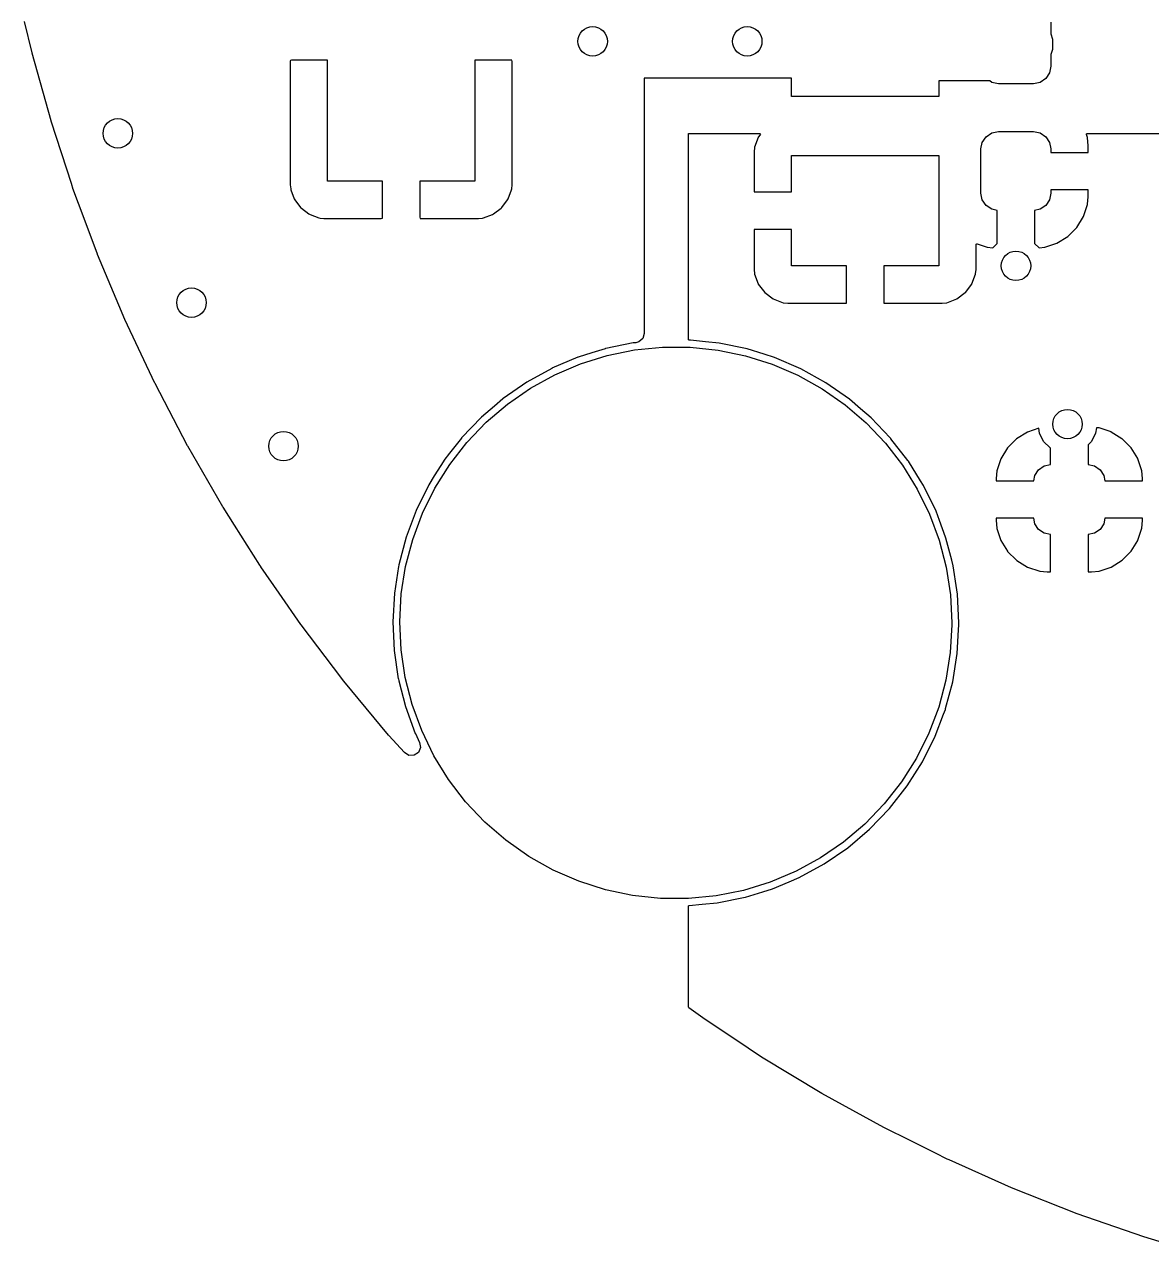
# Model space of a CAD drawing. Extents: x 115.8 to 161.6, y -138.1 to -92.4.
# Drawn here: x 116.38 to 131.69, y -137.32 to -120.57 of the extents above; entities that cross this region are included whole.
import ezdxf

# ---------------------------------------------------------------- set-up
doc = ezdxf.new("R2010")
doc.units = 0
doc.layers.add('BLACK', color=7, linetype='CONTINUOUS')

msp = doc.modelspace()

# ---------------------------------------------------------------- linework, layer by layer
at = {"layer": 'BLACK', "linetype": 'CONTINUOUS'}
for p, q in [((116.484, -120.957), (116.384, -120.528)), ((130.325, -120.537), (130.325, -120.698)), ((130.325, -120.698), (130.345, -120.77)), ((130.345, -120.911), (130.325, -120.977)), ((130.345, -120.77), (130.345, -120.911)), ((116.486, -120.962), (116.484, -120.957)), ((116.742, -121.881), (116.486, -120.962)), ((119.994, -121.06), (119.992, -121.068)), ((119.992, -121.068), (119.992, -122.745)), ((119.995, -121.058), (119.994, -121.06)), ((120.01, -121.054), (119.995, -121.058)), ((120.5, -121.054), (120.01, -121.054)), ((120.5, -122.7), (120.5, -121.054)), ((122.994, -121.054), (122.5, -121.054)), ((122.5, -121.054), (122.5, -122.7)), ((123.002, -121.056), (122.994, -121.054)), ((123.004, -121.057), (123.002, -121.056)), ((123.008, -121.072), (123.004, -121.057)), ((123.008, -122.745), (123.008, -121.072)), ((130.325, -120.977), (130.325, -121.137)), ((130.307, -121.228), (130.255, -121.305)), ((130.325, -121.137), (130.307, -121.228)), ((126.8, -121.3), (124.8, -121.3)), ((124.8, -121.3), (124.8, -124.769)), ((126.8, -121.55), (126.8, -121.3)), ((129.493, -121.337), (128.8, -121.337)), ((128.8, -121.337), (128.8, -121.55)), ((129.522, -121.357), (129.493, -121.337)), ((129.612, -121.375), (129.522, -121.357)), ((130.088, -121.375), (129.612, -121.375)), ((130.178, -121.357), (130.088, -121.375)), ((130.255, -121.305), (130.178, -121.357)), ((128.8, -121.55), (126.8, -121.55)), ((116.744, -121.886), (116.742, -121.881)), ((117.023, -122.745), (116.744, -121.886)), ((125.4, -122.062), (125.403, -122.053)), ((125.4, -124.848), (125.4, -122.062)), ((125.403, -122.053), (125.412, -122.05)), ((125.412, -122.05), (126.367, -122.05)), ((126.376, -122.069), (126.35, -122.103)), ((126.367, -122.05), (126.375, -122.053)), ((126.375, -122.053), (126.378, -122.062)), ((126.378, -122.062), (126.376, -122.069)), ((129.445, -122.095), (129.522, -122.043)), ((129.522, -122.043), (129.612, -122.025)), ((129.612, -122.025), (130.088, -122.025)), ((130.088, -122.025), (130.178, -122.043)), ((130.178, -122.043), (130.255, -122.095)), ((130.808, -122.056), (130.815, -122.051)), ((130.808, -122.065), (130.808, -122.056)), ((130.822, -122.108), (130.808, -122.065)), ((130.815, -122.051), (130.819, -122.05)), ((130.819, -122.05), (132.623, -122.05)), ((126.299, -122.241), (126.292, -122.302)), ((126.35, -122.104), (126.299, -122.239)), ((126.299, -122.239), (126.299, -122.241)), ((126.35, -122.103), (126.35, -122.104)), ((129.375, -122.262), (129.393, -122.172)), ((129.393, -122.172), (129.445, -122.095)), ((130.255, -122.095), (130.307, -122.172)), ((130.307, -122.172), (130.325, -122.262)), ((130.822, -122.11), (130.822, -122.108)), ((130.833, -122.213), (130.822, -122.11)), ((130.833, -122.306), (130.833, -122.213)), ((130.833, -122.213), (130.833, -122.213)), ((126.292, -122.302), (126.292, -122.302)), ((126.292, -122.302), (126.292, -122.844)), ((126.8, -122.846), (126.8, -122.35)), ((126.8, -122.35), (128.8, -122.35)), ((128.8, -122.35), (128.8, -123.85)), ((129.375, -122.862), (129.375, -122.262)), ((130.325, -122.262), (130.325, -122.308)), ((130.325, -122.308), (130.831, -122.308)), ((130.831, -122.308), (130.832, -122.308)), ((130.832, -122.308), (130.833, -122.306)), ((117.025, -122.751), (117.023, -122.745)), ((117.038, -122.793), (117.025, -122.751)), ((119.992, -122.745), (119.992, -122.751)), ((119.992, -122.751), (119.998, -122.802)), ((121.246, -122.7), (120.5, -122.7)), ((121.246, -123.194), (121.246, -122.7)), ((122.5, -122.7), (121.754, -122.7)), ((121.754, -122.7), (121.754, -123.19)), ((123.002, -122.802), (123.008, -122.751)), ((123.008, -122.751), (123.008, -122.745)), ((117.04, -122.798), (117.038, -122.793)), ((117.192, -123.206), (117.04, -122.798)), ((119.998, -122.802), (120.002, -122.818)), ((120.002, -122.818), (120.047, -122.938)), ((122.953, -122.938), (122.998, -122.818)), ((122.998, -122.818), (123.002, -122.802)), ((126.292, -122.844), (126.293, -122.845)), ((126.293, -122.845), (126.294, -122.846)), ((126.294, -122.846), (126.8, -122.846)), ((129.393, -122.953), (129.375, -122.862)), ((130.325, -122.862), (130.307, -122.953)), ((130.325, -122.816), (130.325, -122.862)), ((130.831, -122.816), (130.325, -122.816)), ((130.823, -123.014), (130.833, -122.912)), ((130.832, -122.817), (130.831, -122.816)), ((130.833, -122.819), (130.832, -122.817)), ((130.833, -122.912), (130.833, -122.819)), ((130.833, -122.912), (130.833, -122.912)), ((120.047, -122.938), (120.055, -122.954)), ((120.055, -122.954), (120.132, -123.056)), ((120.132, -123.056), (120.144, -123.068)), ((120.144, -123.068), (120.246, -123.145)), ((122.754, -123.145), (122.856, -123.068)), ((122.856, -123.068), (122.868, -123.056)), ((122.868, -123.056), (122.945, -122.954)), ((122.945, -122.954), (122.953, -122.938)), ((129.445, -123.03), (129.393, -122.953)), ((129.522, -123.082), (129.445, -123.03)), ((129.596, -123.097), (129.522, -123.082)), ((129.596, -123.545), (129.596, -123.097)), ((130.178, -123.082), (130.104, -123.097)), ((130.104, -123.097), (130.104, -123.545)), ((130.255, -123.03), (130.178, -123.082)), ((130.307, -122.953), (130.255, -123.03)), ((130.768, -123.179), (130.822, -123.015)), ((130.822, -123.015), (130.823, -123.014)), ((117.373, -123.692), (117.192, -123.206)), ((120.246, -123.145), (120.262, -123.153)), ((120.262, -123.153), (120.382, -123.198)), ((120.382, -123.198), (120.398, -123.202)), ((120.398, -123.202), (120.449, -123.208)), ((120.449, -123.208), (120.455, -123.208)), ((120.455, -123.208), (121.228, -123.208)), ((121.228, -123.208), (121.243, -123.204)), ((121.243, -123.204), (121.244, -123.202)), ((121.244, -123.202), (121.246, -123.194)), ((121.754, -123.19), (121.758, -123.205)), ((121.758, -123.205), (121.76, -123.206)), ((121.76, -123.206), (121.768, -123.208)), ((121.768, -123.208), (122.545, -123.208)), ((122.545, -123.208), (122.551, -123.208)), ((122.551, -123.208), (122.602, -123.202)), ((122.602, -123.202), (122.618, -123.198)), ((122.618, -123.198), (122.738, -123.153)), ((122.738, -123.153), (122.754, -123.145)), ((130.677, -123.327), (130.767, -123.18)), ((130.767, -123.18), (130.768, -123.179)), ((126.293, -123.355), (126.292, -123.356)), ((126.292, -123.356), (126.292, -123.898)), ((126.294, -123.354), (126.293, -123.355)), ((126.8, -123.354), (126.294, -123.354)), ((126.8, -123.85), (126.8, -123.354)), ((130.554, -123.45), (130.676, -123.328)), ((130.676, -123.328), (130.677, -123.327)), ((129.308, -123.563), (129.311, -123.555)), ((129.308, -123.898), (129.308, -123.563)), ((129.311, -123.555), (129.32, -123.551)), ((129.32, -123.551), (129.323, -123.552)), ((129.323, -123.552), (129.46, -123.597)), ((129.46, -123.597), (129.461, -123.598)), ((129.461, -123.598), (129.536, -123.605)), ((129.536, -123.605), (129.596, -123.545)), ((130.104, -123.545), (130.164, -123.605)), ((130.164, -123.605), (130.24, -123.597)), ((130.24, -123.597), (130.242, -123.597)), ((130.242, -123.597), (130.405, -123.542)), ((130.405, -123.542), (130.406, -123.542)), ((130.406, -123.542), (130.553, -123.451)), ((130.553, -123.451), (130.554, -123.45)), ((117.375, -123.697), (117.373, -123.692)), ((117.664, -124.386), (117.375, -123.697)), ((126.292, -123.898), (126.292, -123.898)), ((126.292, -123.898), (126.299, -123.959)), ((127.546, -123.85), (126.8, -123.85)), ((127.546, -124.356), (127.546, -123.85)), ((128.8, -123.85), (128.054, -123.85)), ((128.054, -123.85), (128.054, -124.356)), ((129.301, -123.959), (129.308, -123.898)), ((129.308, -123.898), (129.308, -123.898)), ((126.299, -123.959), (126.299, -123.961)), ((126.299, -123.961), (126.35, -124.096)), ((126.35, -124.096), (126.35, -124.097)), ((126.35, -124.097), (126.437, -124.212)), ((129.163, -124.212), (129.25, -124.097)), ((129.25, -124.096), (129.301, -123.961)), ((129.25, -124.097), (129.25, -124.096)), ((129.301, -123.961), (129.301, -123.959)), ((126.437, -124.212), (126.438, -124.213)), ((126.438, -124.213), (126.553, -124.3)), ((129.047, -124.3), (129.162, -124.213)), ((129.162, -124.213), (129.163, -124.212)), ((117.744, -124.577), (117.664, -124.386)), ((126.553, -124.3), (126.554, -124.3)), ((126.554, -124.3), (126.689, -124.351)), ((126.689, -124.351), (126.691, -124.351)), ((126.691, -124.351), (126.752, -124.358)), ((126.752, -124.358), (126.752, -124.358)), ((126.752, -124.358), (127.544, -124.358)), ((127.544, -124.358), (127.545, -124.357)), ((127.545, -124.357), (127.546, -124.356)), ((128.054, -124.356), (128.055, -124.357)), ((128.055, -124.357), (128.056, -124.358)), ((128.056, -124.358), (128.848, -124.358)), ((128.848, -124.358), (128.909, -124.351)), ((128.848, -124.358), (128.848, -124.358)), ((128.909, -124.351), (128.911, -124.351)), ((128.911, -124.351), (129.046, -124.3)), ((129.046, -124.3), (129.047, -124.3)), ((117.746, -124.581), (117.744, -124.577)), ((118.152, -125.444), (117.746, -124.581)), ((124.8, -124.769), (124.78, -124.837)), ((124.652, -124.898), (124.277, -124.975)), ((124.655, -124.898), (124.652, -124.898)), ((124.652, -124.898), (124.652, -124.898)), ((124.687, -124.895), (124.655, -124.898)), ((124.726, -124.884), (124.687, -124.895)), ((124.78, -124.837), (124.726, -124.884)), ((125.403, -124.856), (125.4, -124.848)), ((125.412, -124.86), (125.403, -124.856)), ((125.414, -124.86), (125.412, -124.86)), ((125.431, -124.86), (125.414, -124.86)), ((125.632, -124.881), (125.431, -124.86)), ((125.431, -124.86), (125.431, -124.86)), ((125.431, -124.86), (125.431, -124.86)), ((125.431, -124.86), (125.431, -124.86)), ((125.431, -124.86), (125.431, -124.86)), ((125.818, -124.9), (125.632, -124.881)), ((126.199, -124.979), (125.818, -124.9)), ((123.899, -125.092), (123.547, -125.242)), ((123.902, -125.091), (123.899, -125.092)), ((124.088, -125.033), (123.902, -125.091)), ((123.935, -125.181), (124.297, -125.068)), ((124.271, -124.976), (124.088, -125.033)), ((124.274, -124.975), (124.271, -124.976)), ((124.271, -124.976), (124.271, -124.976)), ((124.277, -124.975), (124.274, -124.975)), ((124.277, -124.975), (124.277, -124.975)), ((124.297, -125.068), (124.669, -124.992)), ((124.669, -124.992), (125.047, -124.954)), ((125.047, -124.954), (125.426, -124.955)), ((125.426, -124.955), (125.804, -124.994)), ((125.804, -124.994), (126.175, -125.071)), ((126.175, -125.071), (126.537, -125.185)), ((126.429, -125.051), (126.199, -124.979)), ((126.57, -125.096), (126.429, -125.051)), ((126.928, -125.25), (126.57, -125.096)), ((126.57, -125.096), (126.57, -125.096)), ((126.57, -125.096), (126.57, -125.096)), ((123.544, -125.244), (123.204, -125.432)), ((123.547, -125.242), (123.544, -125.244)), ((123.547, -125.242), (123.547, -125.242)), ((123.586, -125.33), (123.935, -125.181)), ((126.537, -125.185), (126.886, -125.335)), ((127.268, -125.439), (126.928, -125.25)), ((123.204, -125.432), (122.884, -125.653)), ((123.254, -125.513), (123.586, -125.33)), ((126.886, -125.335), (127.217, -125.52)), ((127.587, -125.661), (127.268, -125.439)), ((127.268, -125.439), (127.268, -125.439)), ((127.268, -125.439), (127.268, -125.439)), ((118.155, -125.449), (118.152, -125.444)), ((118.597, -126.295), (118.155, -125.449)), ((122.942, -125.729), (123.254, -125.513)), ((127.217, -125.52), (127.528, -125.737)), ((122.765, -125.755), (122.588, -125.906)), ((122.653, -125.975), (122.942, -125.729)), ((122.881, -125.655), (122.765, -125.755)), ((122.884, -125.653), (122.881, -125.655)), ((122.881, -125.655), (122.881, -125.655)), ((127.528, -125.737), (127.816, -125.984)), ((127.587, -125.662), (127.587, -125.661)), ((127.587, -125.661), (127.587, -125.661)), ((127.737, -125.791), (127.587, -125.662)), ((127.587, -125.662), (127.587, -125.662)), ((127.587, -125.662), (127.587, -125.662)), ((122.588, -125.906), (122.319, -126.187)), ((127.882, -125.915), (127.737, -125.791)), ((128.14, -126.187), (127.882, -125.915)), ((127.882, -125.915), (127.882, -125.915)), ((122.391, -126.25), (122.653, -125.975)), ((127.816, -125.984), (128.077, -126.26)), ((130.006, -126.108), (129.859, -126.199)), ((130.007, -126.108), (130.006, -126.108)), ((130.159, -126.057), (130.007, -126.108)), ((130.17, -126.124), (130.159, -126.057)), ((130.942, -126.049), (130.93, -126.124)), ((130.977, -126.052), (130.942, -126.049)), ((130.978, -126.053), (130.977, -126.052)), ((131.142, -126.107), (130.978, -126.053)), ((131.143, -126.108), (131.142, -126.107)), ((131.29, -126.198), (131.143, -126.108)), ((122.317, -126.19), (122.156, -126.396)), ((122.158, -126.549), (122.391, -126.25)), ((122.319, -126.187), (122.317, -126.19)), ((122.317, -126.19), (122.317, -126.19)), ((128.077, -126.26), (128.309, -126.56)), ((128.15, -126.197), (128.14, -126.187)), ((128.15, -126.198), (128.15, -126.197)), ((128.379, -126.494), (128.15, -126.198)), ((128.15, -126.198), (128.15, -126.198)), ((129.858, -126.2), (129.736, -126.322)), ((129.859, -126.199), (129.858, -126.2)), ((130.226, -126.235), (130.17, -126.124)), ((130.315, -126.324), (130.226, -126.235)), ((130.874, -126.235), (130.829, -126.28)), ((130.93, -126.124), (130.874, -126.235)), ((131.291, -126.199), (131.29, -126.198)), ((131.413, -126.321), (131.291, -126.199)), ((118.599, -126.299), (118.597, -126.295)), ((119.076, -127.125), (118.599, -126.299)), ((122.156, -126.396), (122.08, -126.494)), ((129.736, -126.323), (129.645, -126.47)), ((129.736, -126.322), (129.736, -126.323)), ((130.321, -126.327), (130.315, -126.324)), ((130.321, -126.551), (130.321, -126.327)), ((130.829, -126.28), (130.829, -126.551)), ((131.414, -126.322), (131.413, -126.321)), ((131.504, -126.469), (131.414, -126.322)), ((122.078, -126.497), (121.949, -126.704)), ((121.956, -126.871), (122.158, -126.549)), ((122.08, -126.494), (122.078, -126.497)), ((122.078, -126.497), (122.078, -126.497)), ((128.309, -126.56), (128.51, -126.882)), ((128.388, -126.505), (128.379, -126.494)), ((128.552, -126.769), (128.388, -126.505)), ((129.645, -126.471), (129.59, -126.635)), ((129.645, -126.47), (129.645, -126.471)), ((130.157, -126.62), (130.234, -126.568)), ((130.234, -126.568), (130.321, -126.551)), ((130.829, -126.551), (130.916, -126.568)), ((130.916, -126.568), (130.993, -126.62)), ((131.505, -126.47), (131.504, -126.469)), ((131.56, -126.633), (131.505, -126.47)), ((121.949, -126.704), (121.873, -126.824)), ((128.593, -126.836), (128.552, -126.769)), ((129.58, -126.738), (129.579, -126.738)), ((129.579, -126.738), (129.579, -126.769)), ((129.579, -126.769), (129.58, -126.77)), ((129.59, -126.636), (129.58, -126.738)), ((129.58, -126.77), (129.582, -126.771)), ((129.582, -126.771), (130.091, -126.771)), ((129.59, -126.635), (129.59, -126.636)), ((130.091, -126.771), (130.106, -126.697)), ((130.106, -126.697), (130.157, -126.62)), ((130.993, -126.62), (131.044, -126.697)), ((131.044, -126.697), (131.059, -126.771)), ((131.059, -126.771), (131.568, -126.771)), ((131.56, -126.635), (131.56, -126.633)), ((131.57, -126.738), (131.56, -126.635)), ((131.568, -126.771), (131.57, -126.77)), ((131.57, -126.769), (131.57, -126.738)), ((131.57, -126.738), (131.57, -126.738)), ((131.57, -126.77), (131.57, -126.769)), ((121.873, -126.824), (121.701, -127.173)), ((121.788, -127.211), (121.956, -126.871)), ((128.51, -126.882), (128.677, -127.223)), ((128.764, -127.185), (128.593, -126.836)), ((119.079, -127.13), (119.076, -127.125)), ((119.233, -127.372), (119.079, -127.13)), ((121.701, -127.173), (121.565, -127.537)), ((121.655, -127.566), (121.788, -127.211)), ((128.677, -127.223), (128.808, -127.579)), ((128.811, -127.312), (128.764, -127.185)), ((129.58, -127.28), (129.579, -127.281)), ((129.579, -127.281), (129.579, -127.312)), ((129.582, -127.279), (129.58, -127.28)), ((130.091, -127.279), (129.582, -127.279)), ((130.106, -127.353), (130.091, -127.279)), ((131.059, -127.279), (131.044, -127.353)), ((131.568, -127.279), (131.059, -127.279)), ((131.57, -127.28), (131.568, -127.279)), ((131.57, -127.281), (131.57, -127.28)), ((131.57, -127.312), (131.57, -127.281)), ((119.578, -127.917), (119.233, -127.372)), ((128.895, -127.537), (128.811, -127.312)), ((128.811, -127.312), (128.811, -127.312)), ((129.579, -127.312), (129.58, -127.312)), ((129.58, -127.312), (129.59, -127.415)), ((129.59, -127.415), (129.59, -127.417)), ((129.59, -127.417), (129.645, -127.58)), ((130.157, -127.43), (130.106, -127.353)), ((130.234, -127.482), (130.157, -127.43)), ((130.993, -127.43), (130.916, -127.482)), ((131.044, -127.353), (130.993, -127.43)), ((131.505, -127.579), (131.56, -127.415)), ((131.56, -127.414), (131.57, -127.312)), ((131.56, -127.415), (131.56, -127.414)), ((131.57, -127.312), (131.57, -127.312)), ((121.565, -127.537), (121.466, -127.914)), ((121.559, -127.933), (121.655, -127.566)), ((128.808, -127.579), (128.903, -127.946)), ((128.899, -127.55), (128.895, -127.537)), ((128.977, -127.851), (128.899, -127.55)), ((128.899, -127.55), (128.899, -127.55)), ((128.899, -127.55), (128.899, -127.55)), ((129.645, -127.58), (129.646, -127.581)), ((129.646, -127.581), (129.736, -127.728)), ((130.321, -127.499), (130.234, -127.482)), ((130.321, -128.006), (130.321, -127.499)), ((130.916, -127.482), (130.829, -127.499)), ((130.829, -127.499), (130.829, -128.006)), ((131.414, -127.727), (131.505, -127.58)), ((131.505, -127.58), (131.505, -127.579)), ((129.736, -127.728), (129.737, -127.729)), ((129.737, -127.729), (129.859, -127.851)), ((131.292, -127.85), (131.414, -127.728)), ((131.414, -127.728), (131.414, -127.727)), ((119.59, -127.935), (119.578, -127.917)), ((119.593, -127.94), (119.59, -127.935)), ((119.84, -128.295), (119.593, -127.94)), ((121.462, -127.937), (121.406, -128.298)), ((121.465, -127.917), (121.462, -127.937)), ((121.466, -127.914), (121.465, -127.917)), ((121.465, -127.917), (121.465, -127.917)), ((121.5, -128.308), (121.559, -127.933)), ((128.903, -127.946), (128.961, -128.321)), ((128.997, -127.927), (128.977, -127.851)), ((129.047, -128.253), (128.997, -127.927)), ((128.997, -127.927), (128.997, -127.927)), ((128.997, -127.927), (128.997, -127.927)), ((129.859, -127.851), (129.86, -127.852)), ((129.86, -127.852), (130.007, -127.942)), ((130.007, -127.942), (130.008, -127.943)), ((130.008, -127.943), (130.172, -127.997)), ((130.979, -127.997), (131.143, -127.942)), ((131.143, -127.942), (131.144, -127.942)), ((131.144, -127.942), (131.291, -127.851)), ((131.291, -127.851), (131.292, -127.85)), ((130.172, -127.997), (130.173, -127.998)), ((130.173, -127.998), (130.275, -128.008)), ((130.275, -128.008), (130.276, -128.008)), ((130.276, -128.008), (130.319, -128.008)), ((130.319, -128.008), (130.32, -128.007)), ((130.32, -128.007), (130.321, -128.006)), ((130.829, -128.006), (130.83, -128.007)), ((130.83, -128.007), (130.831, -128.008)), ((130.831, -128.008), (130.874, -128.008)), ((130.874, -128.008), (130.875, -128.008)), ((130.875, -128.008), (130.978, -127.997)), ((130.978, -127.997), (130.979, -127.997)), ((129.056, -128.311), (129.047, -128.253)), ((120.137, -128.723), (119.84, -128.295)), ((121.406, -128.298), (121.385, -128.687)), ((121.48, -128.687), (121.5, -128.308)), ((128.961, -128.321), (128.98, -128.7)), ((129.075, -128.7), (129.056, -128.311)), ((120.14, -128.727), (120.137, -128.723)), ((120.694, -129.457), (120.14, -128.727)), ((121.385, -128.687), (121.403, -129.075)), ((121.498, -129.066), (121.48, -128.687)), ((128.98, -128.726), (128.958, -129.105)), ((128.98, -128.7), (128.98, -128.726)), ((129.071, -128.797), (129.075, -128.727)), ((129.075, -128.727), (129.075, -128.7)), ((129.075, -128.727), (129.075, -128.727)), ((129.075, -128.727), (129.075, -128.727)), ((129.053, -129.115), (129.071, -128.797)), ((121.403, -129.075), (121.46, -129.46)), ((121.554, -129.441), (121.498, -129.066)), ((128.958, -129.105), (128.898, -129.48)), ((128.991, -129.5), (129.053, -129.115)), ((120.717, -129.487), (120.694, -129.457)), ((121.46, -129.46), (121.461, -129.463)), ((121.648, -129.809), (121.554, -129.441)), ((120.72, -129.491), (120.717, -129.487)), ((121.328, -130.226), (120.72, -129.491)), ((121.461, -129.463), (121.461, -129.463)), ((121.461, -129.463), (121.468, -129.489)), ((121.468, -129.489), (121.556, -129.837)), ((128.898, -129.48), (128.8, -129.846)), ((128.894, -129.865), (128.991, -129.5)), ((128.991, -129.5), (128.991, -129.5)), ((121.556, -129.837), (121.69, -130.203)), ((121.778, -130.165), (121.648, -129.809)), ((128.8, -129.846), (128.666, -130.201)), ((128.754, -130.24), (128.866, -129.942)), ((128.866, -129.942), (128.891, -129.876)), ((128.891, -129.876), (128.894, -129.865)), ((128.891, -129.876), (128.891, -129.876)), ((128.891, -129.876), (128.891, -129.876)), ((121.332, -130.23), (121.328, -130.226)), ((121.542, -130.464), (121.332, -130.23)), ((121.69, -130.203), (121.692, -130.205)), ((121.692, -130.205), (121.749, -130.324)), ((121.944, -130.507), (121.778, -130.165)), ((128.666, -130.201), (128.497, -130.541)), ((128.58, -130.588), (128.754, -130.24)), ((121.603, -130.501), (121.542, -130.464)), ((121.733, -130.46), (121.674, -130.499)), ((121.761, -130.394), (121.733, -130.46)), ((121.749, -130.324), (121.761, -130.394)), ((121.674, -130.499), (121.603, -130.501)), ((122.143, -130.829), (121.944, -130.507)), ((128.497, -130.541), (128.294, -130.862)), ((128.372, -130.917), (128.58, -130.588)), ((122.374, -131.13), (122.143, -130.829)), ((128.294, -130.862), (128.06, -131.16)), ((128.132, -131.223), (128.372, -130.917)), ((122.634, -131.407), (122.374, -131.13)), ((128.06, -131.16), (127.797, -131.434)), ((127.862, -131.503), (128.132, -131.223)), ((122.921, -131.655), (122.634, -131.407)), ((127.797, -131.434), (127.508, -131.679)), ((127.566, -131.755), (127.862, -131.503)), ((123.232, -131.873), (122.921, -131.655)), ((127.508, -131.679), (127.195, -131.894)), ((127.245, -131.975), (127.566, -131.755)), ((123.563, -132.059), (123.232, -131.873)), ((127.195, -131.894), (126.862, -132.076)), ((123.911, -132.21), (123.563, -132.059)), ((126.862, -132.076), (126.513, -132.224)), ((126.904, -132.162), (127.245, -131.975)), ((124.272, -132.326), (123.911, -132.21)), ((126.513, -132.224), (126.15, -132.335)), ((126.545, -132.313), (126.771, -132.218)), ((126.771, -132.218), (126.904, -132.162)), ((124.643, -132.404), (124.272, -132.326)), ((125.021, -132.444), (124.643, -132.404)), ((125.4, -132.446), (125.021, -132.444)), ((125.778, -132.41), (125.4, -132.446)), ((126.15, -132.335), (125.778, -132.41)), ((125.792, -132.504), (126.173, -132.428)), ((126.173, -132.428), (126.173, -132.428)), ((126.173, -132.428), (126.173, -132.428)), ((126.173, -132.428), (126.174, -132.428)), ((126.174, -132.428), (126.412, -132.354)), ((126.174, -132.428), (126.174, -132.428)), ((126.412, -132.354), (126.545, -132.314)), ((126.545, -132.314), (126.545, -132.313)), ((126.545, -132.313), (126.545, -132.313)), ((125.4, -132.553), (125.403, -132.544)), ((125.4, -133.921), (125.4, -132.553)), ((125.403, -132.544), (125.411, -132.541)), ((125.411, -132.541), (125.587, -132.524)), ((125.587, -132.524), (125.791, -132.504)), ((125.791, -132.504), (125.791, -132.504)), ((125.791, -132.504), (125.792, -132.504)), ((125.792, -132.504), (125.792, -132.504)), ((125.792, -132.504), (125.792, -132.504)), ((125.4, -133.922), (125.4, -133.921)), ((125.405, -133.93), (125.4, -133.922)), ((125.596, -134.069), (125.405, -133.93)), ((126.212, -134.478), (125.596, -134.069)), ((125.596, -134.069), (125.596, -134.069)), ((126.395, -134.6), (126.212, -134.478)), ((127.215, -135.096), (126.395, -134.6)), ((126.395, -134.6), (126.395, -134.6)), ((127.215, -135.097), (127.215, -135.096)), ((128.056, -135.558), (127.215, -135.097)), ((128.056, -135.559), (128.056, -135.558)), ((128.42, -135.739), (128.056, -135.559)), ((128.757, -135.907), (128.42, -135.739)), ((128.915, -135.985), (128.757, -135.907)), ((128.941, -135.997), (128.915, -135.985)), ((128.915, -135.985), (128.915, -135.985)), ((129.791, -136.375), (128.941, -135.997)), ((130.683, -136.728), (129.791, -136.375)), ((129.791, -136.375), (129.791, -136.375)), ((131.588, -137.044), (130.683, -136.728)), ((130.683, -136.728), (130.683, -136.728)), ((131.589, -137.044), (131.588, -137.044)), ((132.507, -137.321), (131.589, -137.044))]:
    msp.add_line(p, q, dxfattribs=at)
at = {"layer": 'BLACK'}
for centre in [(124.1, -120.8), (126.2, -120.8), (117.65, -122.05), (129.85, -123.85), (118.65, -124.35), (130.55, -126), (119.9, -126.3)]:
    msp.add_circle(centre, 0.2, dxfattribs=at)

doc.saveas('drawing.dxf')
